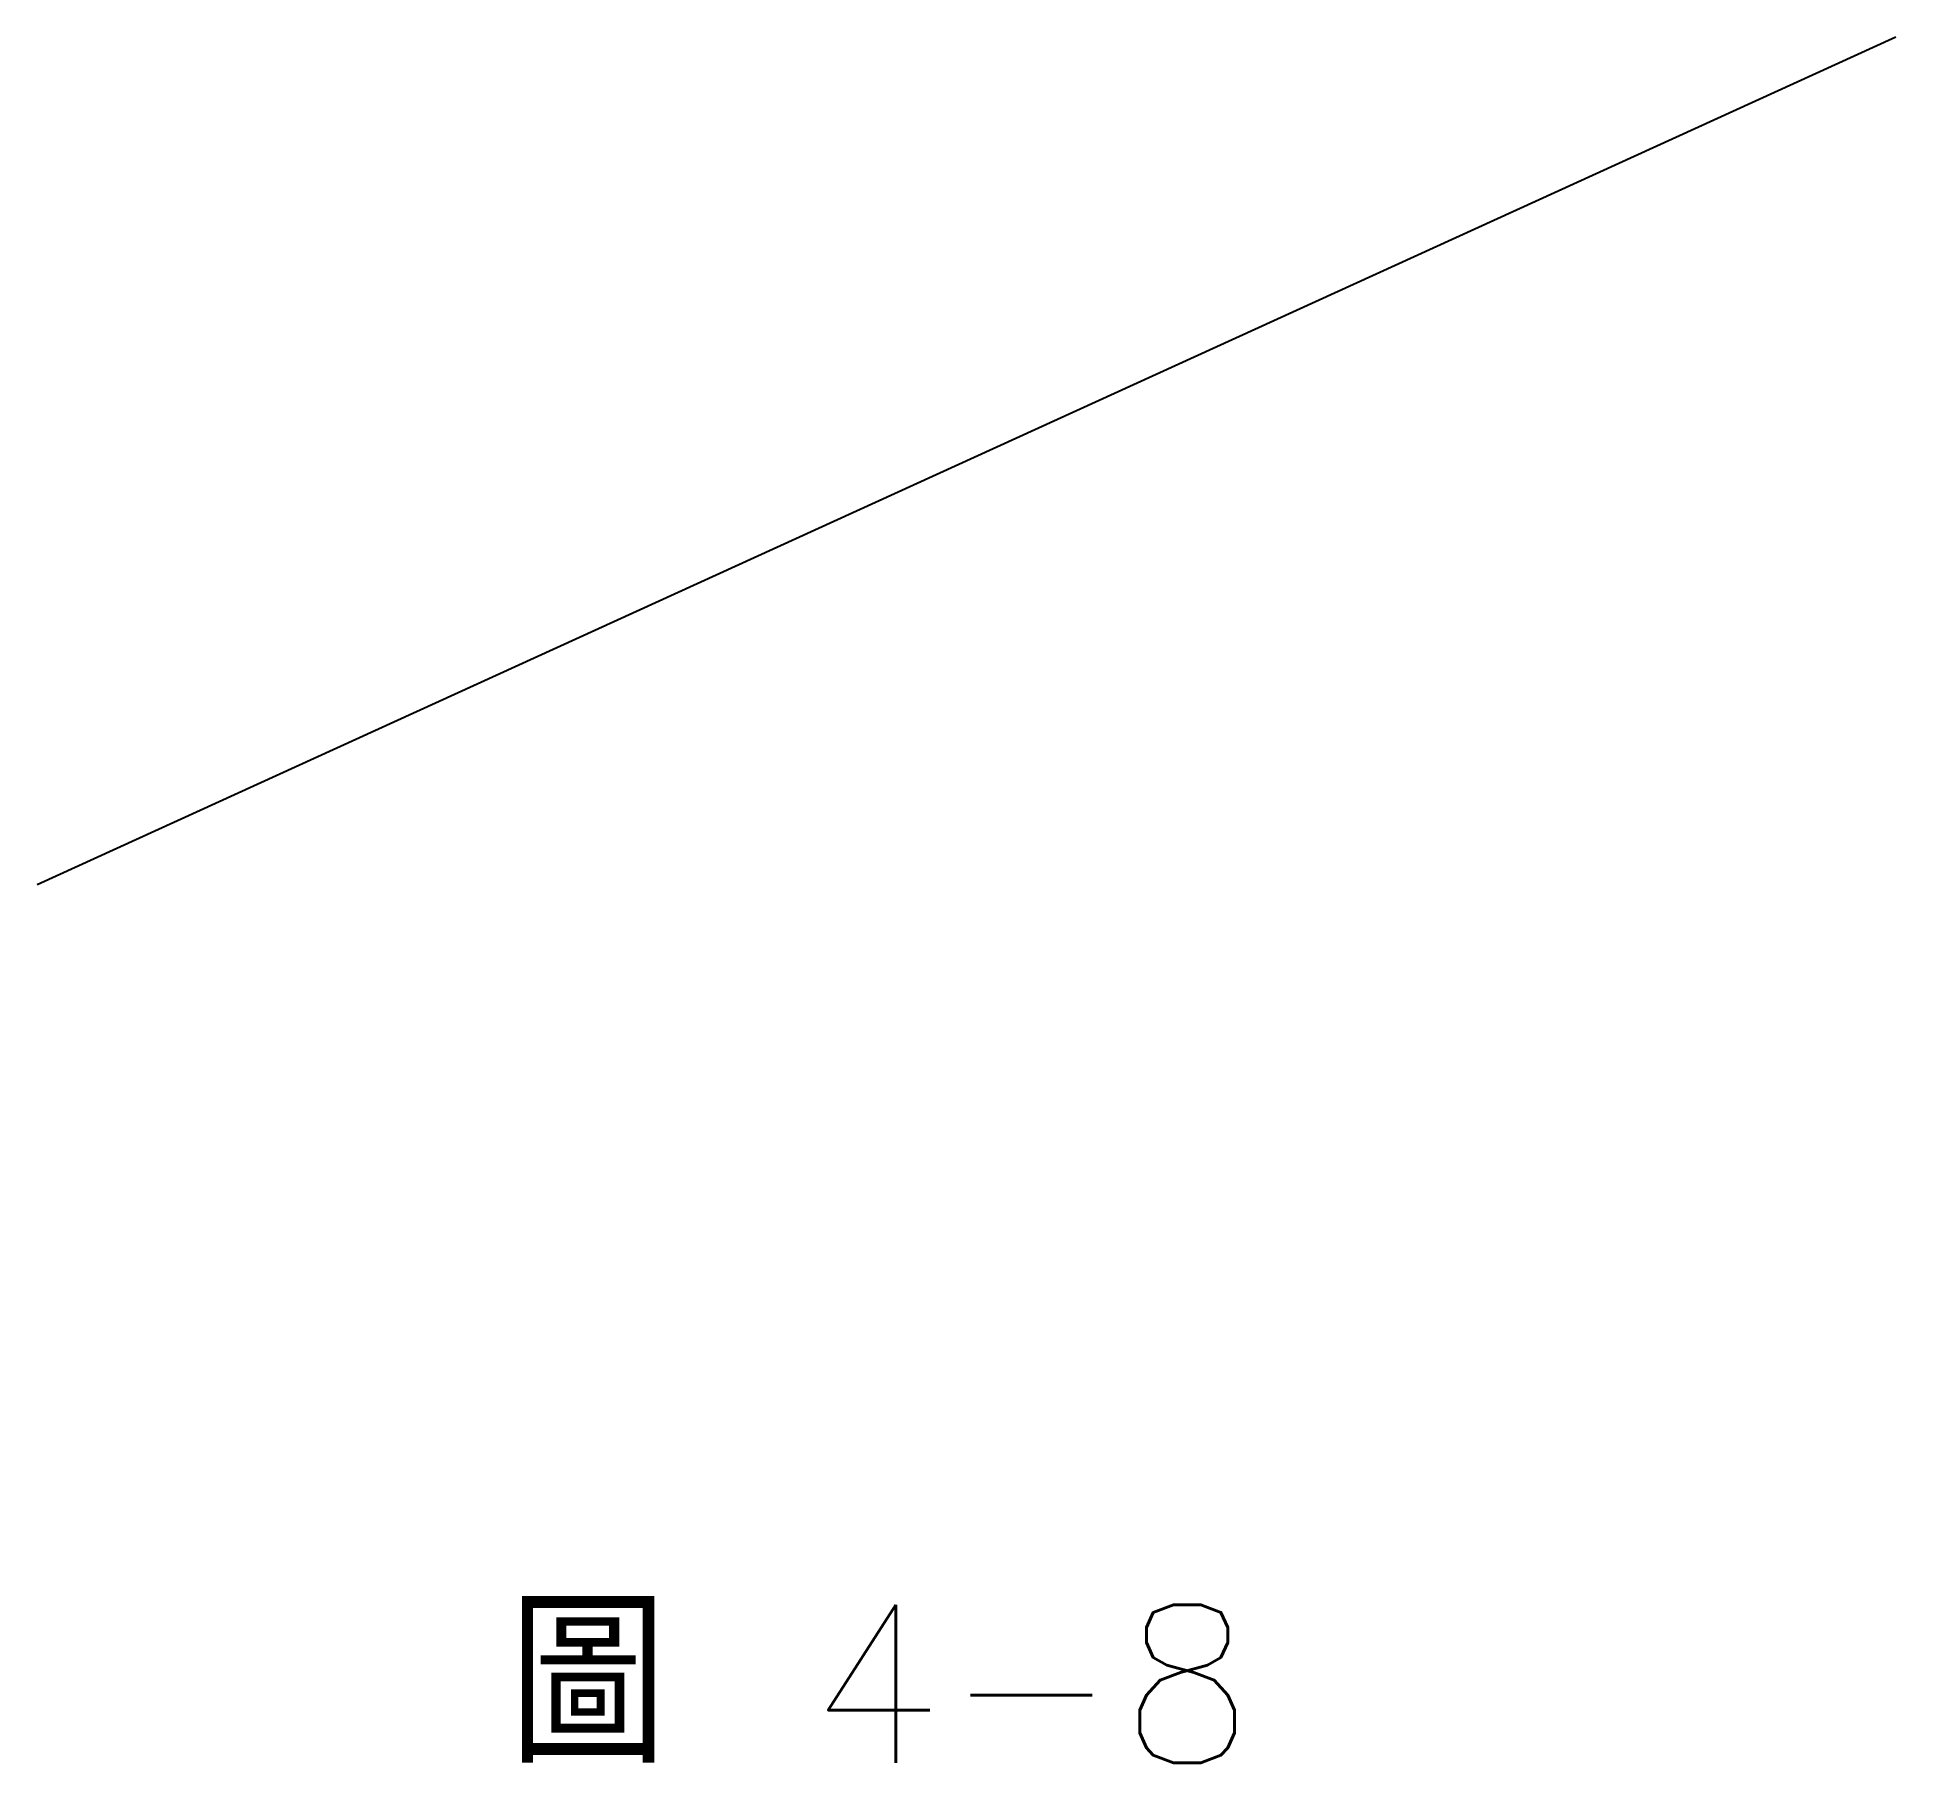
# Model space of a CAD drawing. Extents: x 136 to 171.3, y 85.6 to 118.4.
import ezdxf

# ---------------------------------------------------------------- set-up
doc = ezdxf.new("R2010")
doc.units = 0
doc.layers.add('輪廓線', color=7, linetype='CONTINUOUS')
doc.styles.add('CNS', font='txt.shx', dxfattribs={"width": 0.75, "height": 3, "bigfont": 'chineset.shx'})

msp = doc.modelspace()

# ---------------------------------------------------------------- linework, layer by layer
at = {"layer": '輪廓線'}
msp.add_line((171.26, 118.4), (135.975, 102.306), dxfattribs=at)

# ---------------------------------------------------------------- texts
at = {"layer": '輪廓線', "style": 'CNS'}
msp.add_text('圖 4-8', height=3, dxfattribs=at).set_placement((144.932, 85.635))

doc.saveas('drawing.dxf')
